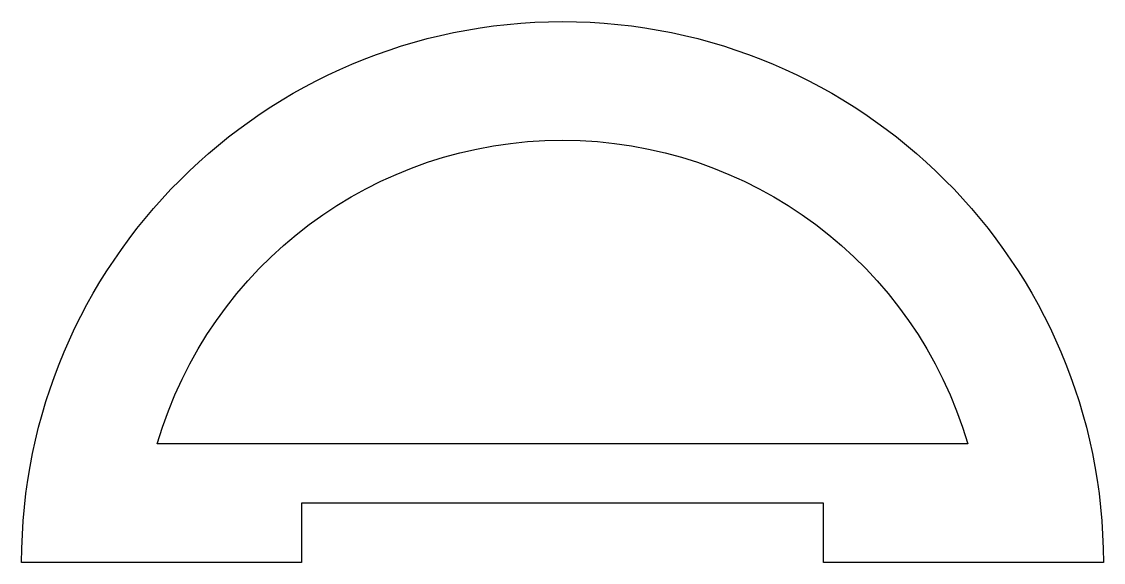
# Model space of a CAD drawing. Header units: inches. Extents: x -0.57 to 0.57, y 0 to 0.57.
import ezdxf

# ---------------------------------------------------------------- set-up
doc = ezdxf.new("R2010")
doc.units = ezdxf.units.IN
doc.layers.get('0').update_dxf_attribs({"linetype": 'CONTINUOUS'})

msp = doc.modelspace()

# ---------------------------------------------------------------- linework, layer by layer
for points in [[(0.275, 0), (0.275, 0.0625), (-0.275, 0.0625), (-0.275, 0), (-0.57, 0, -1), (0.57, 0)], [(-0.4271, 0.125, -0.749269), (0.4271, 0.125)]]:
    msp.add_lwpolyline(points, format="xyb", close=True)

doc.saveas('drawing.dxf')
